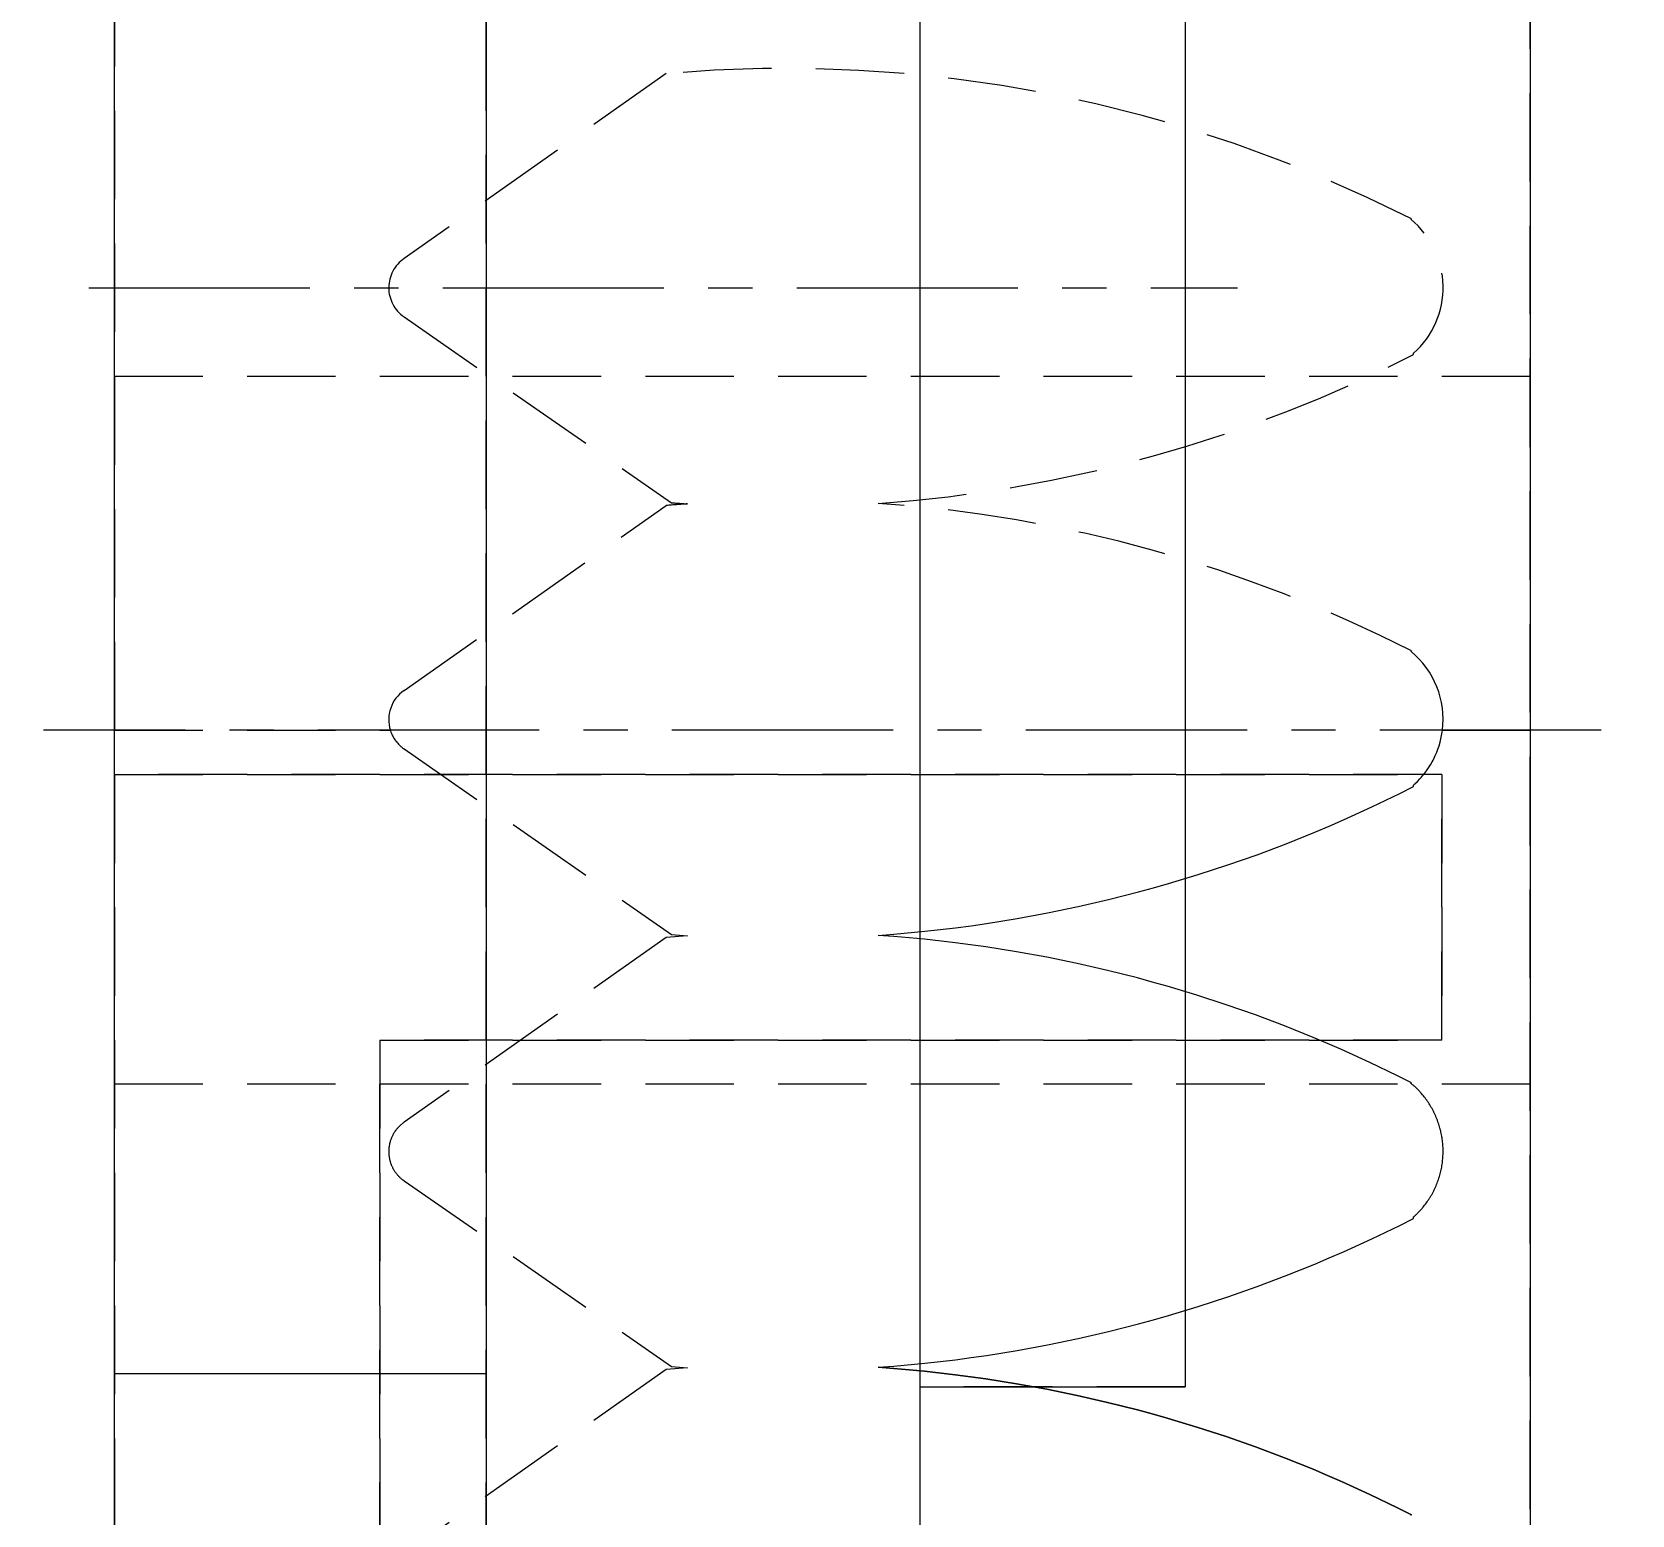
# Model space of a CAD drawing. Header units: inches. Extents: x 274057 to 444617, y 485849 to 635630.
# Drawn here: x 353767.77 to 353776.81, y 516609.51 to 516617.89 of the extents above; entities that cross this region are included whole.
import ezdxf

# ---------------------------------------------------------------- set-up
doc = ezdxf.new("R2010")
doc.units = ezdxf.units.IN
doc.header["$MEASUREMENT"] = 0
doc.linetypes.add('CENTER', pattern=[2, 1.25, -0.25, 0.25, -0.25])
doc.linetypes.add('DASHED', pattern=[0.75, 0.5, -0.25])
for name, color, linetype in [('CQ Grg Gypsum', 41, 'Continuous'), ('CQ PANEL DIMENSION', 1, 'Continuous'), ('CQ_callout', 34, 'Continuous')]:
    doc.layers.add(name, color=color, linetype=linetype)
for name, color, linetype, lineweight in [('CQ Hardware Accs.', 1, 'Continuous', 0), ('CQ plan and elev dimension', 252, 'Continuous', 35), ('Hardware Accs.', 7, 'Continuous', 0)]:
    doc.layers.add(name, color=color, linetype=linetype, lineweight=lineweight)
doc.styles.get("Standard").update_dxf_attribs({"font": 'arial.ttf'})
doc.dimstyles.new('CQ 20', dxfattribs={"dimscale": 0.2, "dimtxt": 150, "dimasz": 100, "dimexe": 100, "dimexo": 20, "dimgap": 80, "dimtad": 1, "dimdec": 0, "dimzin": 0, "dimdsep": 46, "dimtxsty": 'Standard', "dimblk": 'DOT', "dimcen": 100, "dimclrd": 1, "dimclre": 1, "dimclrt": 3, "dimadec": 0, "dimazin": 0, "dimtfac": 1, "dimtdec": 0, "dimtofl": 0, "dimtmove": 0, "dimatfit": 3, "dimfxl": 1, "dimtolj": 1, "dimtzin": 0, "dimlwd": -1, "dimarcsym": 0})
doc.dimstyles.new('CQ 50', dxfattribs={"dimscale": 0.5, "dimtxt": 150, "dimasz": 100, "dimexe": 100, "dimexo": 20, "dimgap": 80, "dimtad": 1, "dimdec": 0, "dimzin": 0, "dimdsep": 46, "dimtxsty": 'Standard', "dimblk": 'DOT', "dimcen": 100, "dimclrd": 250, "dimclre": 250, "dimclrt": 3, "dimadec": 0, "dimazin": 0, "dimtfac": 1, "dimtdec": 0, "dimtofl": 0, "dimtmove": 0, "dimatfit": 3, "dimfxl": 3, "dimtolj": 1, "dimtzin": 0, "dimlwd": -1, "dimarcsym": 0})
doc.dimstyles.get("Standard").update_dxf_attribs({"dimtxt": 0.18, "dimasz": 0.18, "dimexe": 0.18, "dimexo": 0.0625, "dimgap": 0.09, "dimtad": 0, "dimtih": 1, "dimtoh": 1, "dimdec": 4, "dimzin": 0, "dimdsep": 46, "dimtxsty": 'Standard', "dimcen": 0.09, "dimadec": 0, "dimazin": 0, "dimtfac": 1, "dimtdec": 4, "dimtofl": 0, "dimtmove": 0, "dimatfit": 3, "dimfxl": 1, "dimtolj": 1, "dimtzin": 0, "dimarcsym": 0})

# ---------------------------------------------------------------- blocks, each defined once
blk = doc.blocks.new('_Dot')
at = {"color": 0, "linetype": 'ByBlock', "lineweight": -2}
blk.add_line((-0.5, 0), (-1, 0), dxfattribs=at)
at = {"color": 0, "linetype": 'ByBlock', "const_width": 0.5}
blk.add_lwpolyline([(-0.25, 0, 1), (0.25, 0, 1)], format="xyb", close=True, dxfattribs=at)
blk = doc.blocks.new('*D145')
at = {"layer": 'CQ plan and elev dimension', "color": 250, "lineweight": -2, "transparency": 16777216}
for p, q in [((353961.9961, 519499.284), (351884.0892, 519499.284)), ((353285.2805, 516399.2949), (351884.0892, 516399.2949))]:
    blk.add_line(p, q, dxfattribs=at)
at = {"layer": 'CQ plan and elev dimension', "color": 250, "transparency": 16777216}
blk.add_line((351934.0892, 519449.284), (351934.0892, 516449.2949), dxfattribs=at)
at = {"layer": 'Defpoints', "color": 0, "transparency": 16777216}
for p in [(353971.9961, 519499.284, 0), (351934.0892, 516399.2949), (353295.2805, 516399.2949, 0.0004)]:
    blk.add_point(p, dxfattribs=at)
at = {"layer": 'CQ plan and elev dimension', "color": 250, "transparency": 16777216, "xscale": 50, "yscale": 50, "zscale": 50}
for p, rotation in [((351934.0892, 519499.284), 90.00000000166753), ((351934.0892, 516399.2949), 270.0000000016675)]:
    blk.add_blockref('_Dot', p, dxfattribs=dict(at, rotation=rotation))
at = {"layer": 'CQ plan and elev dimension', "color": 3, "transparency": 16777216, "insert": (351855.7707, 517949.2894), "char_height": 75, "attachment_point": 5, "rotation": 90}
blk.add_mtext('\\A1;3100', dxfattribs=at)
blk = doc.blocks.new('*D284')
at = {"layer": 'CQ PANEL DIMENSION', "color": 1, "lineweight": -2, "transparency": 16777216}
for p, q in [((354281.446, 519499.2839), (354806.32, 519499.2839)), ((353585.8787, 516399.284), (354806.32, 516399.284))]:
    blk.add_line(p, q, dxfattribs=at)
at = {"layer": 'CQ PANEL DIMENSION', "color": 1, "transparency": 16777216}
blk.add_line((354786.32, 519479.2839), (354786.32, 516419.284), dxfattribs=at)
at = {"layer": 'Defpoints', "color": 0, "transparency": 16777216}
for p in [(354277.446, 519499.2839, 0), (353581.8787, 516399.284, 0.0001), (354786.32, 516399.284)]:
    blk.add_point(p, dxfattribs=at)
at = {"layer": 'CQ PANEL DIMENSION', "color": 1, "transparency": 16777216, "xscale": 20, "yscale": 20, "zscale": 20}
for p, rotation in [((354786.32, 519499.2839), 90), ((354786.32, 516399.284), 270)]:
    blk.add_blockref('_Dot', p, dxfattribs=dict(at, rotation=rotation))
at = {"layer": 'CQ PANEL DIMENSION', "color": 3, "transparency": 16777216, "insert": (354754.9926, 517949.284), "char_height": 30, "attachment_point": 5, "rotation": 90}
blk.add_mtext('\\A1;3100', dxfattribs=at)
blk = doc.blocks.new('hettich quadro 4D V6 silent')
at = {"layer": 'Hardware Accs.', "linetype": 'DASHED', "lineweight": 0}
for p, q in [((190423.691, -47311.2217), (190423.691, -47364.1217)), ((190431.691, -47364.1217), (190431.691, -47311.2217)), ((190425.791, -47345.7217), (190425.791, -47329.7217)), ((190428.241, -47329.8034), (190428.241, -47345.6401)), ((190429.741, -47331.5137), (190429.741, -47343.9298)), ((190426.8079, -47336.5122), (190425.3279, -47337.5562)), ((190426.8079, -47336.5122), (190425.3279, -47337.5562)), ((190431.0169, -47337.3362), (190431.0189, -47337.3332)), ((190431.0169, -47337.3362), (190431.0189, -47337.3332)), ((190425.3273, -47337.8869), (190426.8389, -47338.9362)), ((190425.3273, -47337.8869), (190426.8389, -47338.9362)), ((190431.0319, -47338.0992), (190431.0319, -47338.0912)), ((190431.0319, -47338.0992), (190431.0319, -47338.0912)), ((190423.691, -47338.2217), (190431.691, -47338.2217)), ((190423.691, -47338.2217), (190431.691, -47338.2217)), ((190425.3279, -47339.9962), (190426.8079, -47338.9522)), ((190425.3279, -47339.9962), (190426.8079, -47338.9522)), ((190431.0189, -47339.7732), (190431.0169, -47339.7762)), ((190431.0189, -47339.7732), (190431.0169, -47339.7762)), ((190423.691, -47340.2217), (190425.2501, -47340.2217)), ((190423.691, -47340.2217), (190425.2501, -47340.2217)), ((190431.1945, -47340.2217), (190431.691, -47340.2217)), ((190431.1945, -47340.2217), (190431.691, -47340.2217)), ((190425.3273, -47340.3269), (190426.8389, -47341.3762)), ((190425.3273, -47340.3269), (190426.8389, -47341.3762)), ((190431.191, -47340.4717), (190423.691, -47340.4717)), ((190423.691, -47340.4717), (190423.691, -47357.7217)), ((190423.691, -47340.4717), (190431.191, -47340.4717)), ((190423.691, -47357.7217), (190423.691, -47340.4717)), ((190431.191, -47341.9717), (190431.191, -47340.4717)), ((190431.191, -47340.4717), (190431.191, -47341.9717)), ((190431.0319, -47340.5392), (190431.0319, -47340.5312)), ((190431.0319, -47340.5392), (190431.0319, -47340.5312)), ((190426.8079, -47341.3922), (190425.3279, -47342.4362)), ((190426.8079, -47341.3922), (190425.3279, -47342.4362)), ((190426.9281, -47341.3827), (190426.8079, -47341.3922)), ((190426.9281, -47341.3827), (190426.8079, -47341.3922)), ((190426.8389, -47341.3762), (190426.9281, -47341.3827)), ((190426.8389, -47341.3762), (190426.9281, -47341.3827)), ((190425.191, -47341.9717), (190431.191, -47341.9717)), ((190425.191, -47356.2217), (190425.191, -47341.9717)), ((190425.191, -47341.9717), (190425.191, -47356.2217)), ((190431.191, -47341.9717), (190425.191, -47341.9717)), ((190431.0169, -47342.2162), (190431.0189, -47342.2132)), ((190431.0169, -47342.2162), (190431.0189, -47342.2132)), ((190431.691, -47342.2217), (190423.691, -47342.2217)), ((190431.691, -47342.2217), (190423.691, -47342.2217)), ((190425.3273, -47342.7669), (190426.8389, -47343.8162)), ((190425.3273, -47342.7669), (190426.8389, -47343.8162)), ((190431.0319, -47342.9792), (190431.0319, -47342.9712)), ((190431.0319, -47342.9792), (190431.0319, -47342.9712)), ((190426.8079, -47343.8322), (190425.3279, -47344.8762)), ((190426.8079, -47343.8322), (190425.3279, -47344.8762)), ((190426.9281, -47343.8227), (190426.8079, -47343.8322)), ((190426.9281, -47343.8227), (190426.8079, -47343.8322)), ((190426.8389, -47343.8162), (190426.9281, -47343.8227)), ((190426.8389, -47343.8162), (190426.9281, -47343.8227)), ((190425.791, -47343.8564), (190423.691, -47343.8564)), ((190429.741, -47343.9298), (190428.241, -47343.9298)), ((190431.0169, -47344.6562), (190431.0189, -47344.6532)), ((190431.0169, -47344.6562), (190431.0189, -47344.6532))]:
    blk.add_line(p, q, dxfattribs=at)
at = {"layer": 'Hardware Accs.', "linetype": 'Continuous', "lineweight": 0}
for p, q in [((190423.691, -47364.1217), (190423.691, -47311.2217)), ((190431.691, -47311.2217), (190431.691, -47364.1217)), ((190425.791, -47329.7217), (190425.791, -47345.7217)), ((190428.241, -47329.8034), (190428.241, -47345.6401)), ((190429.741, -47331.5137), (190429.741, -47343.9298)), ((190425.791, -47343.8564), (190423.691, -47343.8564)), ((190428.241, -47343.9298), (190429.741, -47343.9298))]:
    blk.add_line(p, q, dxfattribs=at)
at = {"layer": 'Hardware Accs.', "linetype": 'CENTER', "lineweight": 0}
for p, q in [((190423.546, -47337.7217), (190430.036, -47337.7217)), ((190432.091, -47340.2217), (190423.291, -47340.2217))]:
    blk.add_line(p, q, dxfattribs=at)
at = {"layer": 'Hardware Accs.', "linetype": 'DASHED', "lineweight": 0}
for points in [[(190425.2501, -47340.2217, 0), (190425.2513, -47340.2253, 0), (190425.2537, -47340.2322, 0), (190425.2564, -47340.2391, 0), (190425.2579, -47340.2425, 0), (190425.2594, -47340.2458, 0), (190425.2626, -47340.2525, 0), (190425.2661, -47340.259, 0), (190425.2698, -47340.2654, 0), (190425.2737, -47340.2716, 0), (190425.2778, -47340.2777, 0), (190425.28, -47340.2807, 0), (190425.2822, -47340.2837, 0), (190425.2868, -47340.2895, 0), (190425.2916, -47340.2951, 0), (190425.2966, -47340.3005, 0), (190425.3017, -47340.3058, 0), (190425.3071, -47340.3108, 0), (190425.3099, -47340.3133, 0), (190425.3127, -47340.3157, 0), (190425.3184, -47340.3203, 0), (190425.3243, -47340.3247, 0), (190425.3273, -47340.3269, 0)], [(190425.2501, -47340.2217, 0), (190425.2513, -47340.2253, 0), (190425.2537, -47340.2322, 0), (190425.2564, -47340.2391, 0), (190425.2579, -47340.2425, 0), (190425.2594, -47340.2458, 0), (190425.2626, -47340.2525, 0), (190425.2661, -47340.259, 0), (190425.2698, -47340.2654, 0), (190425.2737, -47340.2716, 0), (190425.2778, -47340.2777, 0), (190425.28, -47340.2807, 0), (190425.2822, -47340.2837, 0), (190425.2868, -47340.2895, 0), (190425.2916, -47340.2951, 0), (190425.2966, -47340.3005, 0), (190425.3017, -47340.3058, 0), (190425.3071, -47340.3108, 0), (190425.3099, -47340.3133, 0), (190425.3127, -47340.3157, 0), (190425.3184, -47340.3203, 0), (190425.3243, -47340.3247, 0), (190425.3273, -47340.3269, 0)], [(190431.0319, -47340.5312, 0), (190431.0392, -47340.5246, 0), (190431.0535, -47340.5108, 0), (190431.0672, -47340.4964, 0), (190431.0739, -47340.4891, 0), (190431.0804, -47340.4816, 0), (190431.0929, -47340.4662, 0), (190431.1048, -47340.4503, 0), (190431.1161, -47340.434, 0), (190431.1267, -47340.4172, 0), (190431.1366, -47340.4, 0), (190431.1413, -47340.3913, 0), (190431.1458, -47340.3824, 0), (190431.1543, -47340.3645, 0), (190431.1621, -47340.3463, 0), (190431.1692, -47340.3277, 0), (190431.1755, -47340.3089, 0), (190431.1811, -47340.2898, 0), (190431.1836, -47340.2802, 0), (190431.1859, -47340.2706, 0), (190431.1899, -47340.2512, 0), (190431.1931, -47340.2316, 0), (190431.1945, -47340.2217, 0)], [(190431.0319, -47340.5312, 0), (190431.0392, -47340.5246, 0), (190431.0535, -47340.5108, 0), (190431.0672, -47340.4964, 0), (190431.0739, -47340.4891, 0), (190431.0804, -47340.4816, 0), (190431.0929, -47340.4662, 0), (190431.1048, -47340.4503, 0), (190431.1161, -47340.434, 0), (190431.1267, -47340.4172, 0), (190431.1366, -47340.4, 0), (190431.1413, -47340.3913, 0), (190431.1458, -47340.3824, 0), (190431.1543, -47340.3645, 0), (190431.1621, -47340.3463, 0), (190431.1692, -47340.3277, 0), (190431.1755, -47340.3089, 0), (190431.1811, -47340.2898, 0), (190431.1836, -47340.2802, 0), (190431.1859, -47340.2706, 0), (190431.1899, -47340.2512, 0), (190431.1931, -47340.2316, 0), (190431.1945, -47340.2217, 0)], [(190428.0071, -47341.3804, 0), (190428.0947, -47341.3737, 0), (190428.2695, -47341.3574, 0), (190428.4439, -47341.3373, 0), (190428.531, -47341.3257, 0), (190428.6179, -47341.3132, 0), (190428.7912, -47341.2853, 0), (190428.9639, -47341.2535, 0), (190429.1358, -47341.2178, 0), (190429.3069, -47341.1784, 0), (190429.4771, -47341.1351, 0), (190429.5618, -47341.112, 0), (190429.6463, -47341.088, 0), (190429.8144, -47341.0372, 0), (190429.9813, -47340.9827, 0), (190430.1469, -47340.9245, 0), (190430.3112, -47340.8625, 0), (190430.4741, -47340.797, 0), (190430.555, -47340.7628, 0), (190430.6355, -47340.7278, 0), (190430.7953, -47340.655, 0), (190430.9535, -47340.5787, 0), (190431.0319, -47340.5392, 0)], [(190428.0071, -47341.3804, 0), (190428.0947, -47341.3737, 0), (190428.2695, -47341.3574, 0), (190428.4439, -47341.3373, 0), (190428.531, -47341.3257, 0), (190428.6179, -47341.3132, 0), (190428.7912, -47341.2853, 0), (190428.9639, -47341.2535, 0), (190429.1358, -47341.2178, 0), (190429.3069, -47341.1784, 0), (190429.4771, -47341.1351, 0), (190429.5618, -47341.112, 0), (190429.6463, -47341.088, 0), (190429.8144, -47341.0372, 0), (190429.9813, -47340.9827, 0), (190430.1469, -47340.9245, 0), (190430.3112, -47340.8625, 0), (190430.4741, -47340.797, 0), (190430.555, -47340.7628, 0), (190430.6355, -47340.7278, 0), (190430.7953, -47340.655, 0), (190430.9535, -47340.5787, 0), (190431.0319, -47340.5392, 0)], [(190431.0189, -47342.2132, 0), (190430.9408, -47342.1739, 0), (190430.7834, -47342.098, 0), (190430.6244, -47342.0255, 0), (190430.5442, -47341.9907, 0), (190430.4637, -47341.9567, 0), (190430.3015, -47341.8915, 0), (190430.1379, -47341.83, 0), (190429.973, -47341.7721, 0), (190429.8068, -47341.718, 0), (190429.6394, -47341.6677, 0), (190429.5553, -47341.6439, 0), (190429.4709, -47341.6211, 0), (190429.3015, -47341.5783, 0), (190429.1311, -47341.5393, 0), (190428.9599, -47341.5042, 0), (190428.7879, -47341.473, 0), (190428.6153, -47341.4456, 0), (190428.5287, -47341.4333, 0), (190428.4421, -47341.4221, 0), (190428.2684, -47341.4025, 0), (190428.0943, -47341.3868, 0), (190428.0071, -47341.3804, 0)], [(190431.0189, -47342.2132, 0), (190430.9408, -47342.1739, 0), (190430.7834, -47342.098, 0), (190430.6244, -47342.0255, 0), (190430.5442, -47341.9907, 0), (190430.4637, -47341.9567, 0), (190430.3015, -47341.8915, 0), (190430.1379, -47341.83, 0), (190429.973, -47341.7721, 0), (190429.8068, -47341.718, 0), (190429.6394, -47341.6677, 0), (190429.5553, -47341.6439, 0), (190429.4709, -47341.6211, 0), (190429.3015, -47341.5783, 0), (190429.1311, -47341.5393, 0), (190428.9599, -47341.5042, 0), (190428.7879, -47341.473, 0), (190428.6153, -47341.4456, 0), (190428.5287, -47341.4333, 0), (190428.4421, -47341.4221, 0), (190428.2684, -47341.4025, 0), (190428.0943, -47341.3868, 0), (190428.0071, -47341.3804, 0)], [(190431.0319, -47342.9712, 0), (190431.0349, -47342.9686, 0), (190431.0407, -47342.9632, 0), (190431.0465, -47342.9577, 0), (190431.0493, -47342.955, 0), (190431.0521, -47342.9522, 0), (190431.0577, -47342.9465, 0), (190431.0632, -47342.9408, 0), (190431.0686, -47342.935, 0), (190431.0739, -47342.9291, 0), (190431.0791, -47342.9231, 0), (190431.0817, -47342.92, 0), (190431.0842, -47342.917, 0), (190431.0892, -47342.9108, 0), (190431.0941, -47342.9046, 0), (190431.099, -47342.8983, 0), (190431.1037, -47342.8919, 0), (190431.1083, -47342.8854, 0), (190431.1105, -47342.8822, 0), (190431.1128, -47342.8789, 0), (190431.1172, -47342.8723, 0), (190431.1215, -47342.8656, 0), (190431.1236, -47342.8622, 0), (190431.1257, -47342.8588, 0), (190431.1297, -47342.852, 0), (190431.1337, -47342.8451, 0), (190431.1357, -47342.8417, 0), (190431.1376, -47342.8382, 0), (190431.1413, -47342.8312, 0), (190431.145, -47342.8241, 0), (190431.1485, -47342.817, 0), (190431.1519, -47342.8098, 0), (190431.1552, -47342.8026, 0), (190431.1568, -47342.799, 0), (190431.1584, -47342.7953, 0), (190431.1614, -47342.788, 0), (190431.1644, -47342.7806, 0), (190431.1672, -47342.7732, 0), (190431.1699, -47342.7658, 0), (190431.1725, -47342.7582, 0), (190431.1737, -47342.7545, 0), (190431.1749, -47342.7507, 0), (190431.1773, -47342.7431, 0), (190431.1795, -47342.7355, 0), (190431.1816, -47342.7278, 0), (190431.1836, -47342.7201, 0), (190431.1854, -47342.7124, 0), (190431.1863, -47342.7085, 0), (190431.1872, -47342.7047, 0), (190431.1888, -47342.6969, 0), (190431.1903, -47342.6891, 0), (190431.1916, -47342.6813, 0), (190431.1929, -47342.6734, 0), (190431.194, -47342.6655, 0), (190431.1945, -47342.6616, 0), (190431.1949, -47342.6577, 0), (190431.1958, -47342.6498, 0), (190431.1965, -47342.6419, 0), (190431.1971, -47342.6339, 0), (190431.1976, -47342.626, 0), (190431.198, -47342.6181, 0), (190431.1981, -47342.6141, 0), (190431.1982, -47342.6101, 0), (190431.1983, -47342.6022, 0), (190431.1982, -47342.5943, 0), (190431.1982, -47342.5903, 0), (190431.1981, -47342.5863, 0), (190431.1978, -47342.5784, 0), (190431.1974, -47342.5705, 0), (190431.1971, -47342.5665, 0), (190431.1969, -47342.5625, 0), (190431.1962, -47342.5546, 0), (190431.1954, -47342.5467, 0), (190431.1945, -47342.5388, 0), (190431.1934, -47342.531, 0), (190431.1923, -47342.5231, 0), (190431.1916, -47342.5192, 0), (190431.191, -47342.5153, 0), (190431.1896, -47342.5075, 0), (190431.188, -47342.4997, 0), (190431.1863, -47342.4919, 0), (190431.1846, -47342.4842, 0), (190431.1826, -47342.4765, 0), (190431.1816, -47342.4726, 0), (190431.1806, -47342.4688, 0), (190431.1784, -47342.4611, 0), (190431.1762, -47342.4535, 0), (190431.1738, -47342.446, 0), (190431.1712, -47342.4384, 0), (190431.1686, -47342.4309, 0), (190431.1672, -47342.4272, 0), (190431.1658, -47342.4235, 0), (190431.1629, -47342.4161, 0), (190431.1599, -47342.4087, 0), (190431.1568, -47342.4014, 0), (190431.1536, -47342.3942, 0), (190431.1502, -47342.387, 0), (190431.1485, -47342.3834, 0), (190431.1468, -47342.3798, 0), (190431.1432, -47342.3728, 0), (190431.1395, -47342.3657, 0), (190431.1357, -47342.3587, 0), (190431.1318, -47342.3518, 0), (190431.1278, -47342.345, 0), (190431.1257, -47342.3416, 0), (190431.1236, -47342.3382, 0), (190431.1194, -47342.3315, 0), (190431.1151, -47342.3248, 0), (190431.1128, -47342.3215, 0), (190431.1106, -47342.3183, 0), (190431.106, -47342.3118, 0), (190431.1014, -47342.3053, 0), (190431.099, -47342.3021, 0), (190431.0966, -47342.299, 0), (190431.0918, -47342.2927, 0), (190431.0868, -47342.2865, 0), (190431.0817, -47342.2804, 0), (190431.0766, -47342.2743, 0), (190431.0713, -47342.2684, 0), (190431.0687, -47342.2654, 0), (190431.066, -47342.2625, 0), (190431.0605, -47342.2567, 0), (190431.055, -47342.251, 0), (190431.0494, -47342.2454, 0), (190431.0437, -47342.2399, 0), (190431.0379, -47342.2345, 0), (190431.0349, -47342.2318, 0), (190431.032, -47342.2292, 0), (190431.026, -47342.2239, 0), (190431.02, -47342.2188, 0), (190431.0169, -47342.2162, 0)], [(190431.0319, -47342.9712, 0), (190431.0349, -47342.9686, 0), (190431.0407, -47342.9632, 0), (190431.0465, -47342.9577, 0), (190431.0493, -47342.955, 0), (190431.0521, -47342.9522, 0), (190431.0577, -47342.9465, 0), (190431.0632, -47342.9408, 0), (190431.0686, -47342.935, 0), (190431.0739, -47342.9291, 0), (190431.0791, -47342.9231, 0), (190431.0817, -47342.92, 0), (190431.0842, -47342.917, 0), (190431.0892, -47342.9108, 0), (190431.0941, -47342.9046, 0), (190431.099, -47342.8983, 0), (190431.1037, -47342.8919, 0), (190431.1083, -47342.8854, 0), (190431.1105, -47342.8822, 0), (190431.1128, -47342.8789, 0), (190431.1172, -47342.8723, 0), (190431.1215, -47342.8656, 0), (190431.1236, -47342.8622, 0), (190431.1257, -47342.8588, 0), (190431.1297, -47342.852, 0), (190431.1337, -47342.8451, 0), (190431.1357, -47342.8417, 0), (190431.1376, -47342.8382, 0), (190431.1413, -47342.8312, 0), (190431.145, -47342.8241, 0), (190431.1485, -47342.817, 0), (190431.1519, -47342.8098, 0), (190431.1552, -47342.8026, 0), (190431.1568, -47342.799, 0), (190431.1584, -47342.7953, 0), (190431.1614, -47342.788, 0), (190431.1644, -47342.7806, 0), (190431.1672, -47342.7732, 0), (190431.1699, -47342.7658, 0), (190431.1725, -47342.7582, 0), (190431.1737, -47342.7545, 0), (190431.1749, -47342.7507, 0), (190431.1773, -47342.7431, 0), (190431.1795, -47342.7355, 0), (190431.1816, -47342.7278, 0), (190431.1836, -47342.7201, 0), (190431.1854, -47342.7124, 0), (190431.1863, -47342.7085, 0), (190431.1872, -47342.7047, 0), (190431.1888, -47342.6969, 0), (190431.1903, -47342.6891, 0), (190431.1916, -47342.6813, 0), (190431.1929, -47342.6734, 0), (190431.194, -47342.6655, 0), (190431.1945, -47342.6616, 0), (190431.1949, -47342.6577, 0), (190431.1958, -47342.6498, 0), (190431.1965, -47342.6419, 0), (190431.1971, -47342.6339, 0), (190431.1976, -47342.626, 0), (190431.198, -47342.6181, 0), (190431.1981, -47342.6141, 0), (190431.1982, -47342.6101, 0), (190431.1983, -47342.6022, 0), (190431.1982, -47342.5943, 0), (190431.1982, -47342.5903, 0), (190431.1981, -47342.5863, 0), (190431.1978, -47342.5784, 0), (190431.1974, -47342.5705, 0), (190431.1971, -47342.5665, 0), (190431.1969, -47342.5625, 0), (190431.1962, -47342.5546, 0), (190431.1954, -47342.5467, 0), (190431.1945, -47342.5388, 0), (190431.1934, -47342.531, 0), (190431.1923, -47342.5231, 0), (190431.1916, -47342.5192, 0), (190431.191, -47342.5153, 0), (190431.1896, -47342.5075, 0), (190431.188, -47342.4997, 0), (190431.1863, -47342.4919, 0), (190431.1846, -47342.4842, 0), (190431.1826, -47342.4765, 0), (190431.1816, -47342.4726, 0), (190431.1806, -47342.4688, 0), (190431.1784, -47342.4611, 0), (190431.1762, -47342.4535, 0), (190431.1738, -47342.446, 0), (190431.1712, -47342.4384, 0), (190431.1686, -47342.4309, 0), (190431.1672, -47342.4272, 0), (190431.1658, -47342.4235, 0), (190431.1629, -47342.4161, 0), (190431.1599, -47342.4087, 0), (190431.1568, -47342.4014, 0), (190431.1536, -47342.3942, 0), (190431.1502, -47342.387, 0), (190431.1485, -47342.3834, 0), (190431.1468, -47342.3798, 0), (190431.1432, -47342.3728, 0), (190431.1395, -47342.3657, 0), (190431.1357, -47342.3587, 0), (190431.1318, -47342.3518, 0), (190431.1278, -47342.345, 0), (190431.1257, -47342.3416, 0), (190431.1236, -47342.3382, 0), (190431.1194, -47342.3315, 0), (190431.1151, -47342.3248, 0), (190431.1128, -47342.3215, 0), (190431.1106, -47342.3183, 0), (190431.106, -47342.3118, 0), (190431.1014, -47342.3053, 0), (190431.099, -47342.3021, 0), (190431.0966, -47342.299, 0), (190431.0918, -47342.2927, 0), (190431.0868, -47342.2865, 0), (190431.0817, -47342.2804, 0), (190431.0766, -47342.2743, 0), (190431.0713, -47342.2684, 0), (190431.0687, -47342.2654, 0), (190431.066, -47342.2625, 0), (190431.0605, -47342.2567, 0), (190431.055, -47342.251, 0), (190431.0494, -47342.2454, 0), (190431.0437, -47342.2399, 0), (190431.0379, -47342.2345, 0), (190431.0349, -47342.2318, 0), (190431.032, -47342.2292, 0), (190431.026, -47342.2239, 0), (190431.02, -47342.2188, 0), (190431.0169, -47342.2162, 0)], [(190425.3279, -47342.4362, 0), (190425.3264, -47342.4373, 0), (190425.3235, -47342.4394, 0), (190425.3206, -47342.4415, 0), (190425.3192, -47342.4426, 0), (190425.3178, -47342.4437, 0), (190425.315, -47342.446, 0), (190425.3122, -47342.4482, 0), (190425.3095, -47342.4506, 0), (190425.3068, -47342.453, 0), (190425.3042, -47342.4554, 0), (190425.3029, -47342.4567, 0), (190425.3016, -47342.4579, 0), (190425.299, -47342.4604, 0), (190425.2965, -47342.463, 0), (190425.2941, -47342.4656, 0), (190425.2916, -47342.4683, 0), (190425.2893, -47342.471, 0), (190425.2881, -47342.4724, 0), (190425.287, -47342.4738, 0), (190425.2847, -47342.4766, 0), (190425.2825, -47342.4794, 0), (190425.2814, -47342.4808, 0), (190425.2803, -47342.4823, 0), (190425.2782, -47342.4852, 0), (190425.2762, -47342.4881, 0), (190425.2752, -47342.4896, 0), (190425.2742, -47342.4911, 0), (190425.2722, -47342.4941, 0), (190425.2703, -47342.4972, 0), (190425.2685, -47342.5003, 0), (190425.2667, -47342.5034, 0), (190425.2649, -47342.5065, 0), (190425.2641, -47342.5081, 0), (190425.2633, -47342.5097, 0), (190425.2617, -47342.5129, 0), (190425.2601, -47342.5162, 0), (190425.2586, -47342.5194, 0), (190425.2572, -47342.5227, 0), (190425.2558, -47342.526, 0), (190425.2551, -47342.5277, 0), (190425.2544, -47342.5294, 0), (190425.2532, -47342.5327, 0), (190425.252, -47342.5361, 0), (190425.2508, -47342.5395, 0), (190425.2498, -47342.543, 0), (190425.2487, -47342.5464, 0), (190425.2482, -47342.5481, 0), (190425.2478, -47342.5499, 0), (190425.2469, -47342.5534, 0), (190425.246, -47342.5569, 0), (190425.2453, -47342.5604, 0), (190425.2446, -47342.5639, 0), (190425.2439, -47342.5674, 0), (190425.2436, -47342.5692, 0), (190425.2433, -47342.571, 0), (190425.2428, -47342.5745, 0), (190425.2424, -47342.5781, 0), (190425.242, -47342.5817, 0), (190425.2416, -47342.5852, 0), (190425.2414, -47342.5888, 0), (190425.2413, -47342.5906, 0), (190425.2412, -47342.5924, 0), (190425.2411, -47342.596, 0), (190425.241, -47342.5996, 0), (190425.241, -47342.6014, 0), (190425.241, -47342.6032, 0), (190425.241, -47342.6068, 0), (190425.2412, -47342.6104, 0), (190425.2412, -47342.6122, 0), (190425.2413, -47342.614, 0), (190425.2416, -47342.6176, 0), (190425.2419, -47342.6211, 0), (190425.2423, -47342.6247, 0), (190425.2427, -47342.6283, 0), (190425.2432, -47342.6318, 0), (190425.2435, -47342.6336, 0), (190425.2438, -47342.6354, 0), (190425.2444, -47342.6389, 0), (190425.2451, -47342.6425, 0), (190425.2459, -47342.646, 0), (190425.2467, -47342.6495, 0), (190425.2476, -47342.653, 0), (190425.2481, -47342.6547, 0), (190425.2485, -47342.6564, 0), (190425.2496, -47342.6599, 0), (190425.2506, -47342.6633, 0), (190425.2518, -47342.6667, 0), (190425.2529, -47342.6701, 0), (190425.2542, -47342.6735, 0), (190425.2549, -47342.6751, 0), (190425.2555, -47342.6768, 0), (190425.2569, -47342.6801, 0), (190425.2583, -47342.6834, 0), (190425.2598, -47342.6867, 0), (190425.2614, -47342.69, 0), (190425.263, -47342.6932, 0), (190425.2638, -47342.6948, 0), (190425.2646, -47342.6964, 0), (190425.2663, -47342.6995, 0), (190425.2681, -47342.7026, 0), (190425.27, -47342.7057, 0), (190425.2718, -47342.7088, 0), (190425.2738, -47342.7118, 0), (190425.2748, -47342.7133, 0), (190425.2758, -47342.7148, 0), (190425.2778, -47342.7178, 0), (190425.2799, -47342.7207, 0), (190425.281, -47342.7221, 0), (190425.2821, -47342.7235, 0), (190425.2843, -47342.7264, 0), (190425.2865, -47342.7292, 0), (190425.2877, -47342.7306, 0), (190425.2888, -47342.7319, 0), (190425.2912, -47342.7347, 0), (190425.2936, -47342.7373, 0), (190425.296, -47342.74, 0), (190425.2985, -47342.7426, 0), (190425.3011, -47342.7451, 0), (190425.3024, -47342.7464, 0), (190425.3037, -47342.7476, 0), (190425.3063, -47342.75, 0), (190425.309, -47342.7524, 0), (190425.3117, -47342.7548, 0), (190425.3144, -47342.7571, 0), (190425.3172, -47342.7594, 0), (190425.3187, -47342.7605, 0), (190425.3201, -47342.7616, 0), (190425.323, -47342.7637, 0), (190425.3259, -47342.7658, 0), (190425.3273, -47342.7669, 0)], [(190425.3279, -47342.4362, 0), (190425.3264, -47342.4373, 0), (190425.3235, -47342.4394, 0), (190425.3206, -47342.4415, 0), (190425.3192, -47342.4426, 0), (190425.3178, -47342.4437, 0), (190425.315, -47342.446, 0), (190425.3122, -47342.4482, 0), (190425.3095, -47342.4506, 0), (190425.3068, -47342.453, 0), (190425.3042, -47342.4554, 0), (190425.3029, -47342.4567, 0), (190425.3016, -47342.4579, 0), (190425.299, -47342.4604, 0), (190425.2965, -47342.463, 0), (190425.2941, -47342.4656, 0), (190425.2916, -47342.4683, 0), (190425.2893, -47342.471, 0), (190425.2881, -47342.4724, 0), (190425.287, -47342.4738, 0), (190425.2847, -47342.4766, 0), (190425.2825, -47342.4794, 0), (190425.2814, -47342.4808, 0), (190425.2803, -47342.4823, 0), (190425.2782, -47342.4852, 0), (190425.2762, -47342.4881, 0), (190425.2752, -47342.4896, 0), (190425.2742, -47342.4911, 0), (190425.2722, -47342.4941, 0), (190425.2703, -47342.4972, 0), (190425.2685, -47342.5003, 0), (190425.2667, -47342.5034, 0), (190425.2649, -47342.5065, 0), (190425.2641, -47342.5081, 0), (190425.2633, -47342.5097, 0), (190425.2617, -47342.5129, 0), (190425.2601, -47342.5162, 0), (190425.2586, -47342.5194, 0), (190425.2572, -47342.5227, 0), (190425.2558, -47342.526, 0), (190425.2551, -47342.5277, 0), (190425.2544, -47342.5294, 0), (190425.2532, -47342.5327, 0), (190425.252, -47342.5361, 0), (190425.2508, -47342.5395, 0), (190425.2498, -47342.543, 0), (190425.2487, -47342.5464, 0), (190425.2482, -47342.5481, 0), (190425.2478, -47342.5499, 0), (190425.2469, -47342.5534, 0), (190425.246, -47342.5569, 0), (190425.2453, -47342.5604, 0), (190425.2446, -47342.5639, 0), (190425.2439, -47342.5674, 0), (190425.2436, -47342.5692, 0), (190425.2433, -47342.571, 0), (190425.2428, -47342.5745, 0), (190425.2424, -47342.5781, 0), (190425.242, -47342.5817, 0), (190425.2416, -47342.5852, 0), (190425.2414, -47342.5888, 0), (190425.2413, -47342.5906, 0), (190425.2412, -47342.5924, 0), (190425.2411, -47342.596, 0), (190425.241, -47342.5996, 0), (190425.241, -47342.6014, 0), (190425.241, -47342.6032, 0), (190425.241, -47342.6068, 0), (190425.2412, -47342.6104, 0), (190425.2412, -47342.6122, 0), (190425.2413, -47342.614, 0), (190425.2416, -47342.6176, 0), (190425.2419, -47342.6211, 0), (190425.2423, -47342.6247, 0), (190425.2427, -47342.6283, 0), (190425.2432, -47342.6318, 0), (190425.2435, -47342.6336, 0), (190425.2438, -47342.6354, 0), (190425.2444, -47342.6389, 0), (190425.2451, -47342.6425, 0), (190425.2459, -47342.646, 0), (190425.2467, -47342.6495, 0), (190425.2476, -47342.653, 0), (190425.2481, -47342.6547, 0), (190425.2485, -47342.6564, 0), (190425.2496, -47342.6599, 0), (190425.2506, -47342.6633, 0), (190425.2518, -47342.6667, 0), (190425.2529, -47342.6701, 0), (190425.2542, -47342.6735, 0), (190425.2549, -47342.6751, 0), (190425.2555, -47342.6768, 0), (190425.2569, -47342.6801, 0), (190425.2583, -47342.6834, 0), (190425.2598, -47342.6867, 0), (190425.2614, -47342.69, 0), (190425.263, -47342.6932, 0), (190425.2638, -47342.6948, 0), (190425.2646, -47342.6964, 0), (190425.2663, -47342.6995, 0), (190425.2681, -47342.7026, 0), (190425.27, -47342.7057, 0), (190425.2718, -47342.7088, 0), (190425.2738, -47342.7118, 0), (190425.2748, -47342.7133, 0), (190425.2758, -47342.7148, 0), (190425.2778, -47342.7178, 0), (190425.2799, -47342.7207, 0), (190425.281, -47342.7221, 0), (190425.2821, -47342.7235, 0), (190425.2843, -47342.7264, 0), (190425.2865, -47342.7292, 0), (190425.2877, -47342.7306, 0), (190425.2888, -47342.7319, 0), (190425.2912, -47342.7347, 0), (190425.2936, -47342.7373, 0), (190425.296, -47342.74, 0), (190425.2985, -47342.7426, 0), (190425.3011, -47342.7451, 0), (190425.3024, -47342.7464, 0), (190425.3037, -47342.7476, 0), (190425.3063, -47342.75, 0), (190425.309, -47342.7524, 0), (190425.3117, -47342.7548, 0), (190425.3144, -47342.7571, 0), (190425.3172, -47342.7594, 0), (190425.3187, -47342.7605, 0), (190425.3201, -47342.7616, 0), (190425.323, -47342.7637, 0), (190425.3259, -47342.7658, 0), (190425.3273, -47342.7669, 0)], [(190428.0071, -47343.8204, 0), (190428.0947, -47343.8137, 0), (190428.2695, -47343.7974, 0), (190428.4439, -47343.7773, 0), (190428.531, -47343.7657, 0), (190428.6179, -47343.7532, 0), (190428.7912, -47343.7253, 0), (190428.9639, -47343.6935, 0), (190429.1358, -47343.6578, 0), (190429.3069, -47343.6184, 0), (190429.4771, -47343.5751, 0), (190429.5618, -47343.552, 0), (190429.6463, -47343.528, 0), (190429.8144, -47343.4772, 0), (190429.9813, -47343.4227, 0), (190430.1469, -47343.3645, 0), (190430.3112, -47343.3025, 0), (190430.4741, -47343.237, 0), (190430.555, -47343.2028, 0), (190430.6355, -47343.1678, 0), (190430.7953, -47343.095, 0), (190430.9535, -47343.0187, 0), (190431.0319, -47342.9792, 0)], [(190428.0071, -47343.8204, 0), (190428.0947, -47343.8137, 0), (190428.2695, -47343.7974, 0), (190428.4439, -47343.7773, 0), (190428.531, -47343.7657, 0), (190428.6179, -47343.7532, 0), (190428.7912, -47343.7253, 0), (190428.9639, -47343.6935, 0), (190429.1358, -47343.6578, 0), (190429.3069, -47343.6184, 0), (190429.4771, -47343.5751, 0), (190429.5618, -47343.552, 0), (190429.6463, -47343.528, 0), (190429.8144, -47343.4772, 0), (190429.9813, -47343.4227, 0), (190430.1469, -47343.3645, 0), (190430.3112, -47343.3025, 0), (190430.4741, -47343.237, 0), (190430.555, -47343.2028, 0), (190430.6355, -47343.1678, 0), (190430.7953, -47343.095, 0), (190430.9535, -47343.0187, 0), (190431.0319, -47342.9792, 0)], [(190428.0071, -47343.8204, 0), (190428.0943, -47343.8268, 0), (190428.2684, -47343.8425, 0), (190428.4421, -47343.8621, 0), (190428.5287, -47343.8733, 0), (190428.6153, -47343.8856, 0), (190428.7879, -47343.913, 0), (190428.9599, -47343.9442, 0), (190429.1311, -47343.9793, 0), (190429.3015, -47344.0183, 0), (190429.4709, -47344.0611, 0), (190429.5553, -47344.0839, 0), (190429.6394, -47344.1077, 0), (190429.8068, -47344.158, 0), (190429.973, -47344.2121, 0), (190430.1379, -47344.27, 0), (190430.3015, -47344.3315, 0), (190430.4637, -47344.3967, 0), (190430.5442, -47344.4307, 0), (190430.6244, -47344.4655, 0), (190430.7834, -47344.538, 0), (190430.9408, -47344.6139, 0), (190431.0189, -47344.6532, 0)], [(190431.0189, -47344.6532, 0), (190430.9408, -47344.6139, 0), (190430.7834, -47344.538, 0), (190430.6244, -47344.4655, 0), (190430.5442, -47344.4307, 0), (190430.4637, -47344.3967, 0), (190430.3015, -47344.3315, 0), (190430.1379, -47344.27, 0), (190429.973, -47344.2121, 0), (190429.8068, -47344.158, 0), (190429.6394, -47344.1077, 0), (190429.5553, -47344.0839, 0), (190429.4709, -47344.0611, 0), (190429.3015, -47344.0183, 0), (190429.1311, -47343.9793, 0), (190428.9599, -47343.9442, 0), (190428.7879, -47343.913, 0), (190428.6153, -47343.8856, 0), (190428.5287, -47343.8733, 0), (190428.4421, -47343.8621, 0), (190428.2684, -47343.8425, 0), (190428.0943, -47343.8268, 0), (190428.0071, -47343.8204, 0)], [(190428.0071, -47343.8204, 0), (190428.0943, -47343.8268, 0), (190428.2684, -47343.8425, 0), (190428.4421, -47343.8621, 0), (190428.5287, -47343.8733, 0), (190428.6153, -47343.8856, 0), (190428.7879, -47343.913, 0), (190428.9599, -47343.9442, 0), (190429.1311, -47343.9793, 0), (190429.3015, -47344.0183, 0), (190429.4709, -47344.0611, 0), (190429.5553, -47344.0839, 0), (190429.6394, -47344.1077, 0), (190429.8068, -47344.158, 0), (190429.973, -47344.2121, 0), (190430.1379, -47344.27, 0), (190430.3015, -47344.3315, 0), (190430.4637, -47344.3967, 0), (190430.5442, -47344.4307, 0), (190430.6244, -47344.4655, 0), (190430.7834, -47344.538, 0), (190430.9408, -47344.6139, 0), (190431.0189, -47344.6532, 0)], [(190431.0189, -47344.6532, 0), (190430.9408, -47344.6139, 0), (190430.7834, -47344.538, 0), (190430.6244, -47344.4655, 0), (190430.5442, -47344.4307, 0), (190430.4637, -47344.3967, 0), (190430.3015, -47344.3315, 0), (190430.1379, -47344.27, 0), (190429.973, -47344.2121, 0), (190429.8068, -47344.158, 0), (190429.6394, -47344.1077, 0), (190429.5553, -47344.0839, 0), (190429.4709, -47344.0611, 0), (190429.3015, -47344.0183, 0), (190429.1311, -47343.9793, 0), (190428.9599, -47343.9442, 0), (190428.7879, -47343.913, 0), (190428.6153, -47343.8856, 0), (190428.5287, -47343.8733, 0), (190428.4421, -47343.8621, 0), (190428.2684, -47343.8425, 0), (190428.0943, -47343.8268, 0), (190428.0071, -47343.8204, 0)]]:
    blk.add_polyline3d(points, dxfattribs=at)
for centre, radius, start, end in [((190427.4839, -47344.2548), 7.772, 62.94553, 94.98986), ((190427.4839, -47344.2548), 7.772, 62.94553, 94.98986), ((190430.7013, -47337.7202), 0.497, 311.69978, 50.57657), ((190430.7013, -47337.7202), 0.497, 311.69978, 50.57657), ((190425.442, -47337.7217), 0.201, 124.57545, 235.22986), ((190425.442, -47337.7217), 0.201, 124.57545, 235.22986), ((190427.4511, -47331.0821), 7.878, 274.04725, 297.03478), ((190427.4511, -47331.0821), 7.878, 274.04725, 297.03478), ((190427.4839, -47346.6948), 7.772, 94.1009, 94.98986), ((190427.4839, -47346.6948), 7.772, 94.1009, 94.98986), ((190427.4511, -47331.0821), 7.878, 265.54303, 266.1935), ((190427.4511, -47331.0821), 7.878, 265.54303, 266.1935), ((190427.4839, -47346.6948), 7.772, 62.94553, 86.13986), ((190427.4839, -47346.6948), 7.772, 62.94553, 86.13986), ((190430.7013, -47340.1602), 0.497, 352.88252, 50.57657), ((190430.7013, -47340.1602), 0.497, 352.88252, 50.57657), ((190425.442, -47340.1617), 0.201, 124.57545, 197.36819), ((190425.442, -47340.1617), 0.201, 124.57545, 197.36819)]:
    blk.add_arc(centre, radius, start, end, dxfattribs=at)
blk = doc.blocks.new('A$Cd99c4f28')
at = {"layer": 'CQ Hardware Accs.', "color": 1, "xscale": -1}
blk.add_blockref('hettich quadro 4D V6 silent', (190734.5582, 47554.882, 0.0175), dxfattribs=at)

msp = doc.modelspace()

# ---------------------------------------------------------------- block references
at = {"layer": 'CQ Grg Gypsum', "xscale": -1}
msp.add_blockref('A$Cd99c4f28', (354079.1, 516399.2838, -0.184), dxfattribs=at)

# ---------------------------------------------------------------- dimensions: what is measured, and where the dimension line sits
at = {"layer": 'CQ PANEL DIMENSION'}
dim = msp.add_linear_dim(base=(354786.32, 516399.284), p1=(354277.446, 519499.2839, 0), p2=(353581.8787, 516399.284, 0.0001), angle=90, dimstyle='CQ 20', override={"dimtmove": 1}, dxfattribs=at)
dim.commit()
dim.dimension.update_dxf_attribs({"geometry": '*D284', "text_midpoint": (354754.9926, 517949.284)})
at = {"layer": 'CQ plan and elev dimension'}
dim = msp.add_linear_dim(base=(351934.0892, 516399.2949, 0), p1=(353971.9961, 519499.284, 0), p2=(353295.2805, 516399.2949, 0.0004), angle=90, dimstyle='CQ 50', override={"dimtmove": 1}, dxfattribs=at)
dim.commit()
dim.dimension.update_dxf_attribs({"geometry": '*D145', "text_midpoint": (351855.7707, 517949.2894, 0)})

# ---------------------------------------------------------------- leaders
at = {"layer": 'CQ_callout'}
msp.add_leader([(354176.4518, 516478.2674), (353221.2878, 516724.8469), (352897.2166, 516724.8469)], dimstyle='Standard', override={"dimasz": 10, "dimldrblk": 'Dot', "dimfxl": 0.1, "dimarcsym": 2}, dxfattribs=at)

doc.saveas('drawing.dxf')
